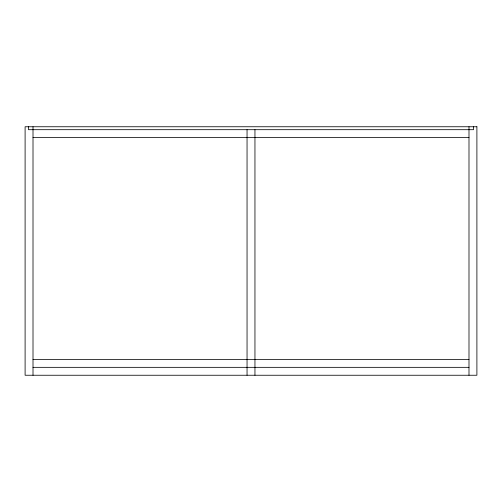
<?xml version="1.0" encoding="UTF-8"?>
<svg xmlns="http://www.w3.org/2000/svg" width="502" height="502" viewBox="0 0 502 502"><rect width="100%" height="100%" fill="white"/><g stroke="black" fill="none" stroke-linecap="round" stroke-linejoin="round"><path stroke-width="0.75" d="M33.006 137.598L468.993 137.598M33.006 359.432L468.993 359.432M33.006 367.338L468.993 367.338M473.511 126.755L473.511 129.692L28.488 129.692L28.488 126.755M468.993 126.755L468.993 375.245M254.953 129.692L254.953 375.245M247.047 129.692L247.047 375.245M33.006 126.755L33.006 375.245M476.9 126.755L25.1 126.755L25.1 375.245L476.9 375.245L476.9 126.755"/></g></svg>
